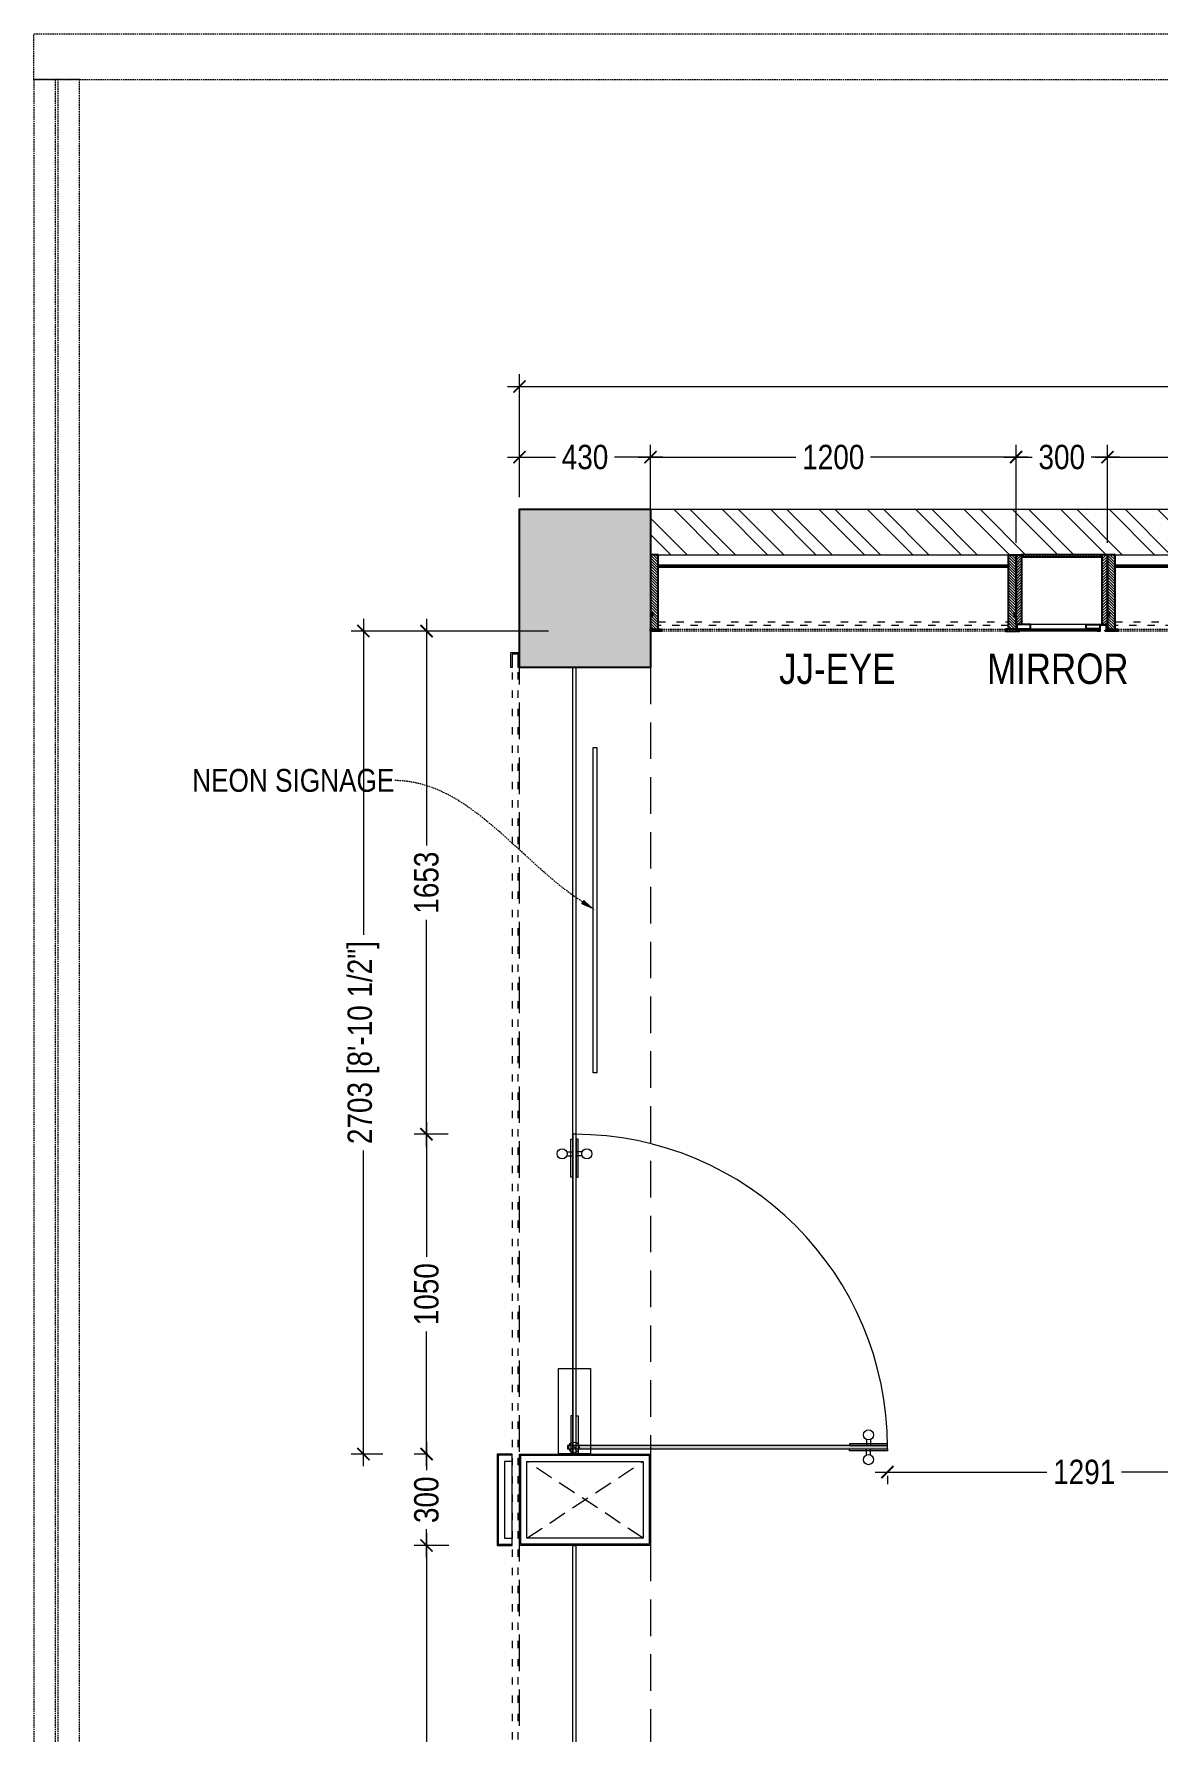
# Model space of a CAD drawing. Extents: x 6455 to 25617, y -919848 to -899772.
# Drawn here: x 6455 to 10142, y -905345 to -899772 of the extents above; entities that cross this region are included whole.
import ezdxf
from ezdxf import colors
from ezdxf.entities.mleader import LeaderData, LeaderLine
from ezdxf.lldxf.tags import DXFTag
from ezdxf.math import Vec2, Vec3

# ---------------------------------------------------------------- set-up
doc = ezdxf.new("R2010")
doc.units = 0
doc.header["$LTSCALE"] = 40
doc.header["$MEASUREMENT"] = 0
doc.header["$PDMODE"] = 3
for name, pattern in [('( Hidden )', [0.375, 0.25, -0.125]), ('a_p6_plan_L18$0$HIDDEN', [0.375, 0.25, -0.125]), ('ACAD_ISO03W100', [30, 12, -18]), ('HIDDEN2', [0.1875, 0.125, -0.0625])]:
    doc.linetypes.add(name, pattern=pattern)
for name, color, linetype, lineweight in [('A-WALL-MASY', 1, 'Continuous', 9), ('beam', 90, 'Continuous', 9), ('Column', 243, 'Continuous', 9), ('Column hatch', 8, 'Continuous', 9), ('dimensions', 149, 'Continuous', 5), ('Floor-Unit', 1, 'Continuous', 13), ('Glass-FrontGlazing', 150, 'Continuous', 20), ('LENS_GLASS', 4, 'Continuous', 5), ('LENS_TEXT', 31, 'HIDDEN2', 5), ('LN-ELEVATION-1', 81, 'Continuous', 25), ('LN-ELEVATION-2', 103, 'Continuous', 20), ('LN-ELEVATION-3', 125, 'a_p6_plan_L18$0$HIDDEN', 18), ('LN-ELEVATION-4', 145, 'Continuous', 13), ('LN-HATCH', 251, 'Continuous', 0), ('Mirror', 4, 'Continuous', 15), ('shutter', 172, 'Continuous', 9), ('Signage', 250, 'Continuous', 13), ('wall hatch', 22, 'Continuous', 9)]:
    doc.layers.add(name, color=color, linetype=linetype, lineweight=lineweight)
doc.styles.get("Standard").update_dxf_attribs({"font": 'ARIALN.TTF'})
tags = doc.linetypes.add('DASHED2', pattern=[0.375, 0.25, -0.125]).pattern_tags.tags
tags[6:7] = [DXFTag(74, 4), DXFTag(75, 0), DXFTag(340, '0'), DXFTag(46, 1.0), DXFTag(50, 0.0), DXFTag(44, 0.0), DXFTag(45, 0.0)]
tags[4:5] = [DXFTag(74, 4), DXFTag(75, 0), DXFTag(340, '0'), DXFTag(46, 1.0), DXFTag(50, 0.0), DXFTag(44, 0.0), DXFTag(45, 0.0)]
doc.dimstyles.new('Working', dxfattribs={"dimscale": 0.8, "dimtxt": 100, "dimasz": 50, "dimexe": 50, "dimexo": 50, "dimgap": 25, "dimtad": 0, "dimdec": 0, "dimzin": 0, "dimdsep": 46, "dimtxsty": 'Standard', "dimblk": 'ARCHTICK', "dimcen": 0, "dimdle": 50, "dimclrd": 250, "dimclre": 8, "dimclrt": 7, "dimadec": 0, "dimazin": 0, "dimtfac": 1, "dimtdec": 0, "dimtofl": 0, "dimtmove": 1, "dimatfit": 3, "dimfxl": 3, "dimtolj": 1, "dimlwd": 5, "dimlwe": 0, "dimarcsym": 0})

# ---------------------------------------------------------------- blocks, each defined once
blk = doc.blocks.new('GFCHGFD')
at = {"layer": 'LN-HATCH', "ltscale": 0.5}
h = blk.add_hatch(dxfattribs=at)
h.set_pattern_fill('ANSI31', color=256, scale=2)
h.set_pattern_definition([(45, (4060076.63, 1708724.648), (-4.4901280605, 4.4901280605), [])])
h.paths.add_polyline_path([(-144.2, 105.2), (-126.2, 105.2), (-126.2, -123.8), (-144.2, -123.8)])
h.paths.add_polyline_path([(-126.2, 99.2), (137.8, 99.2), (137.8, 105.2), (-126.2, 105.2)])
h.paths.add_polyline_path([(155.8, 105.2), (137.8, 105.2), (137.8, -123.8), (155.8, -123.8)])
at = {"layer": 'LN-ELEVATION-1'}
for points in [[(-144.2, 105.2), (-126.2, 105.2), (-126.2, -123.8), (-144.2, -123.8)], [(-126.2, 99.2), (137.8, 99.2), (137.8, 105.2), (-126.2, 105.2)], [(155.8, 105.2), (137.8, 105.2), (137.8, -123.8), (155.8, -123.8)], [(-97.2, -137.8), (-97.2, -123.8), (-142.2, -123.8), (-142.2, -144.8), (-133.2, -144.8), (-133.2, -143.3), (-140.7, -143.3), (-140.7, -137.8)], [(85.8, -137.8), (85.8, -123.8), (130.8, -123.8), (130.8, -144.8), (121.8, -144.8), (121.8, -143.3), (129.3, -143.3), (129.3, -137.8)], [(147.8, -144.8), (147.8, -143.3), (152.3, -143.3), (152.3, -125.3), (130.8, -125.3), (130.8, -123.8), (153.8, -123.8), (153.8, -144.8)]]:
    blk.add_lwpolyline(points, close=True, dxfattribs=at)
at = {"layer": 'LN-ELEVATION-2'}
blk.add_lwpolyline([(-97.2, -137.8), (85.8, -137.8), (85.8, -123.8), (-97.2, -123.8)], close=True, dxfattribs=at)
at = {"layer": 'LN-ELEVATION-4', "ltscale": 0.5}
blk.add_line((121.8, -144.8), (-133.2, -144.8), dxfattribs=at)
at = {"layer": 'Mirror', "lineweight": 0}
blk.add_lwpolyline([(-140.7, -137.8), (129.3, -137.8), (129.3, -143.3), (-140.7, -143.3)], close=True, dxfattribs=at)
blk = doc.blocks.new('GFHFD')
at = {"layer": 'LN-HATCH', "ltscale": 0.5}
h = blk.add_hatch(dxfattribs=at)
h.set_pattern_fill('ANSI31', color=256, scale=2)
h.set_pattern_definition([(45, (4097187.331, 1708800.267), (-4.4901280605, 4.4901280605), [])])
h.paths.add_polyline_path([(792.1, 220), (792.1, 30), (786.1, 30), (786.1, 20), (792.1, 20), (792.1, -24), (767.1, -24), (767.1, 220)])
h.paths.add_polyline_path([(-382.9, 180), (767.1, 180), (767.1, 186), (-382.9, 186)])
h.paths.add_polyline_path([(757.1, -24), (757.1, -30), (792.1, -30), (792.1, -24)])
h.paths.add_polyline_path([(-407.9, 220), (-407.9, 30), (-401.9, 30), (-401.9, 20), (-407.9, 20), (-407.9, -24), (-382.9, -24), (-382.9, 220)])
h.paths.add_polyline_path([(-372.9, -24), (-372.9, -30), (-407.9, -30), (-407.9, -24)])
at = {"layer": 'LN-ELEVATION-1', "ltscale": 0.5}
for points in [[(-407.9, 220), (-407.9, 30), (-401.9, 30), (-401.9, 20), (-407.9, 20), (-407.9, -24), (-382.9, -24), (-382.9, 220)], [(-382.9, 180), (767.1, 180), (767.1, 186), (-382.9, 186)], [(792.1, 220), (792.1, 30), (786.1, 30), (786.1, 20), (792.1, 20), (792.1, -24), (767.1, -24), (767.1, 220)], [(-372.9, -24), (-372.9, -30), (-407.9, -30), (-407.9, -24)], [(757.1, -24), (757.1, -30), (792.1, -30), (792.1, -24)]]:
    blk.add_lwpolyline(points, close=True, dxfattribs=at)
at = {"layer": 'LN-ELEVATION-3', "ltscale": 0.5}
for p, q in [((767.1, 220), (-382.9, 220)), ((757.1, -24), (-372.9, -24)), ((-372.9, -30), (757.1, -30))]:
    blk.add_line(p, q, dxfattribs=at)
at = {"layer": 'LN-ELEVATION-4', "linetype": 'ACAD_ISO03W100', "ltscale": 0.05}
blk.add_lwpolyline([(767.1, 0), (-382.9, 0), (-382.9, -12), (767.1, -12)], close=True, dxfattribs=at)
blk = doc.blocks.new('G-Door')
at = {"layer": 'LENS_GLASS', "ltscale": 111}
blk.add_hatch(color=256, dxfattribs=at).paths.add_polyline_path([(-17.1, -17.1), (-17.1, 1032.9), (-27.6, 1032.9), (-27.6, -17.1)])
at = {"layer": 'LENS_GLASS', "ltscale": 44}
for p, q in [((-47.6, 977.2), (-27.6, 977.2)), ((-47.6, 964.1), (-27.6, 964.1)), ((3, 977.2), (-17.1, 977.2)), ((3, 964.1), (-17.1, 964.1))]:
    blk.add_line(p, q, dxfattribs=at)
at = {"layer": 'LENS_GLASS'}
for p, q in [((-992.3, 30.6), (-992.3, 10.5)), ((-992.3, -20), (-992.3, 0)), ((-979.2, 30.6), (-979.2, 10.5)), ((-979.2, -20), (-979.2, 0)), ((-27.6, 0), (-17.1, 10.5))]:
    blk.add_line(p, q, dxfattribs=at)
at = {"layer": 'LENS_GLASS', "ltscale": 44}
for points in [[(-27.6, 908.3), (-27.6, 1032.9), (-34.1, 1032.9), (-34.1, 908.3)], [(-17.1, 908.3), (-17.1, 1032.9), (-10.5, 1032.9), (-10.5, 908.3)]]:
    blk.add_lwpolyline(points, close=True, dxfattribs=at)
at = {"layer": 'LENS_GLASS', "ltscale": 111}
blk.add_lwpolyline([(-17.1, -17.1), (-17.1, 1032.9), (-27.6, 1032.9), (-27.6, -17.1)], close=True, dxfattribs=at)
at = {"layer": 'LENS_GLASS'}
for points in [[(-281.3, 58), (-1.3, 58), (-1.3, -47.5), (-281.3, -47.5)], [(-1034.3, 10.5), (-909.6, 10.5), (-909.6, 17.1), (-1034.3, 17.1)], [(-1034.3, 0), (-909.6, 0), (-909.6, -6.6), (-1034.3, -6.6)], [(-1.3, 10.5), (-125.9, 10.5), (-125.9, 17.1), (-1.3, 17.1)], [(-1.3, 0), (-125.9, 0), (-125.9, -6.6), (-1.3, -6.6)]]:
    blk.add_lwpolyline(points, close=True, dxfattribs=at)
at = {"layer": 'LENS_GLASS', "ltscale": 222}
blk.add_lwpolyline([(0, 10.5), (-1050, 10.5), (-1050, 0), (0, 0)], close=True, dxfattribs=at)
at = {"layer": 'LENS_GLASS', "ltscale": 44}
for centre in [(-62.9, 970.6), (18.3, 970.6)]:
    blk.add_circle(centre, 16.6, dxfattribs=at)
at = {"layer": 'LENS_GLASS'}
for centre, radius in [((-985.7, 45.8), 16.6), ((-22.3, 3.9), 17.3), ((-985.7, -35.3), 16.6)]:
    blk.add_circle(centre, radius, dxfattribs=at)
at = {"layer": 'LENS_GLASS', "ltscale": 222}
blk.add_arc((-22.3, 5.2), 1027.7, 90, 179.9995, dxfattribs=at)
blk = doc.blocks.new('A$C1f20e75f')
at = {"linetype": 'HIDDEN2', "lineweight": 0, "transparency": 33554602}
h = blk.add_hatch(color=251, dxfattribs=at)
h.dxf.hatch_style = 1
h.paths.add_polyline_path([(7061.1, 4174.7), (7061.1, 4574.7), (6561.1, 4574.7), (6561.1, 4174.7)])
h.paths.add_polyline_path([(3137.1, 4044.7), (3137.1, 4574.7), (2637.1, 4574.7), (2637.1, 4044.7)])
h.paths.add_polyline_path([(7061.1, -1930.4), (7061.1, -1530.4), (6561.1, -1530.4), (6561.1, -1930.4)])
h.paths.add_polyline_path([(3302.1, -1930.4), (3302.1, -1530.4), (2731.9, -1530.4), (2731.9, -1930.4)])
h.paths.add_polyline_path([(-3104.1, -1930.4), (-3104.1, -1400.4), (-3544.1, -1400.4), (-3544.1, -1930.4)])
h.paths.add_polyline_path([(-3124.1, 4054.7), (-3124.1, 4574.7), (-3564.1, 4574.7), (-3564.1, 4054.7)])
h.paths.add_polyline_path([(-8914.1, 4054.7), (-8914.1, 4574.7), (-9344.1, 4574.7), (-9344.1, 4054.7)])
h.paths.add_polyline_path([(-8914.1, -1930.4), (-8914.1, -1400.4), (-9344.1, -1400.4), (-9344.1, -1930.4)])
at = {"layer": 'Column hatch'}
h = blk.add_hatch(color=256, dxfattribs=at)
h.dxf.hatch_style = 1
h.paths.add_polyline_path([(7061.1, 4174.7), (7061.1, 4574.7), (6561.1, 4574.7), (6561.1, 4174.7)])
h.paths.add_polyline_path([(7061.1, -1930.4), (7061.1, -1530.4), (6561.1, -1530.4), (6561.1, -1930.4)])
h.paths.add_polyline_path([(3302.1, -1930.4), (3302.1, -1530.4), (2731.9, -1530.4), (2731.9, -1930.4)])
h.paths.add_polyline_path([(3137.1, 4044.7), (3137.1, 4574.7), (2637.1, 4574.7), (2637.1, 4044.7)])
h.paths.add_polyline_path([(-3124.1, 4054.7), (-3124.1, 4574.7), (-3564.1, 4574.7), (-3564.1, 4054.7)])
h.paths.add_polyline_path([(-3104.1, -1930.4), (-3104.1, -1400.4), (-3544.1, -1400.4), (-3544.1, -1930.4)])
h.paths.add_polyline_path([(-8914.1, -1930.4), (-8914.1, -1400.4), (-9344.1, -1400.4), (-9344.1, -1930.4)])
h.paths.add_polyline_path([(-8914.1, 4174.7), (-8914.1, 4574.7), (-9344.1, 4574.7), (-9344.1, 4174.7)])
at = {"layer": 'wall hatch'}
h = blk.add_hatch(dxfattribs=at)
h.set_pattern_fill('ANSI32', color=256, scale=300, angle=269.87)
h.set_pattern_definition([(314.87, (-18500075.76, 1626450.15), (79.7298001, 79.36881616), []), (314.87, (-18500075.88, 1626397.12), (79.7298001, 79.36881616), [])])
h.paths.add_polyline_path([(-3564.1, 4424.7), (-3564.1, 4574.7), (-8914.1, 4574.7), (-8914.1, 4424.7)])
h.paths.add_polyline_path([(2637.1, 4424.7), (2637.1, 4574.7), (-3124.1, 4574.7), (-3124.1, 4424.7)])
h.paths.add_polyline_path([(6561.1, 4424.7), (6561.1, 4574.7), (3137.1, 4574.7), (3137.1, 4424.7)])
h.paths.add_polyline_path([(7061.1, 267.7), (7061.1, 4174.7), (6911.1, 4174.7), (6911.1, 267.7)])
h.paths.add_polyline_path([(5550.1, -1930.4), (5550.1, -1705.4), (3302.1, -1705.4), (3302.1, -1930.4)])
h.paths.add_polyline_path([(2731.9, -1930.4), (2731.9, -1780.4), (-3104.1, -1780.4), (-3104.1, -1930.4)])
h.paths.add_polyline_path([(-3544.1, -1930.4), (-3544.1, -1780.4), (-8914.1, -1780.4), (-8914.1, -1930.4)])
at = {"color": 251, "linetype": 'HIDDEN2', "lineweight": 0, "transparency": 33554602}
for p, q in [((-10938.1, 5985.3), (-10938.1, 6135.3)), ((-10938.1, 6135.3), (7061.1, 6135.3)), ((-10938.1, 5985.3), (6911.1, 5985.3))]:
    blk.add_line(p, q, dxfattribs=at)
at = {"color": 1, "linetype": '( Hidden )', "ltscale": 6}
for p, q in [((-8938.1, 1196.2, 1985), (-9320.1, 1448.2, 1985)), ((-9320.1, 1196.2, 1985), (-8938.1, 1448.2, 1985))]:
    blk.add_line(p, q, dxfattribs=at)
at = {"color": 251, "linetype": 'HIDDEN2', "lineweight": 0, "transparency": 33554602}
for points in [[(-10938.1, -2905.4), (-10788.1, -2905.4), (-10788.1, 5985.3), (-10938.1, 5985.3)], [(-10868.1, -2905.4), (-10858.1, -2905.4), (-10858.1, 5985.3), (-10868.1, 5985.3)]]:
    blk.add_lwpolyline(points, close=True, dxfattribs=at)
at = {"color": 251, "linetype": 'HIDDEN2', "lineweight": 0, "ltscale": 85, "transparency": 33554602}
blk.add_lwpolyline([(-8914.1, 4574.7), (-8914.1, 4054.7), (-9344.1, 4054.7), (-9344.1, 4574.7)], close=True, dxfattribs=at)
at = {"color": 32, "true_color": 0xcd6928, "elevation": 1985}
for points in [[(-9417.9, 1172.2), (-9367.9, 1172.2), (-9367.9, 1472.2), (-9417.9, 1472.2)], [(-9413.9, 1176.2), (-9367.9, 1176.2), (-9367.9, 1468.2), (-9413.9, 1468.2)], [(-8914.1, 1172.2), (-9344.1, 1172.2), (-9344.1, 1472.2), (-8914.1, 1472.2)], [(-8918.1, 1176.2), (-9340.1, 1176.2), (-9340.1, 1468.2), (-8918.1, 1468.2)], [(-9393.9, 1196.2), (-9367.9, 1196.2), (-9367.9, 1448.2), (-9393.9, 1448.2)], [(-8938.1, 1196.2), (-9320.1, 1196.2), (-9320.1, 1448.2), (-8938.1, 1448.2)]]:
    blk.add_lwpolyline(points, close=True, dxfattribs=at)
at = {"layer": 'A-WALL-MASY'}
for p, q in [((-9344.1, 4574.7), (7061.1, 4574.7)), ((-8914.1, 4424.7), (-3564.1, 4424.7))]:
    blk.add_line(p, q, dxfattribs=at)
at = {"layer": 'beam', "color": 3, "linetype": '( Hidden )', "ltscale": 12, "true_color": 0x15f609}
blk.add_lwpolyline([(-9344.1, 4054.7), (-8914.1, 4054.7), (-8914.1, -1400.4), (-9344.1, -1400.4)], close=True, dxfattribs=at)
at = {"layer": 'Column', "lineweight": -3, "ltscale": 85}
blk.add_line((-9344.1, 4054.7), (-9344.1, 4574.7), dxfattribs=at)
blk.add_lwpolyline([(-8914.1, 4574.7), (-8914.1, 4054.7), (-9344.1, 4054.7), (-9344.1, 4574.7)], close=True, dxfattribs=at)
at = {"layer": 'Glass-FrontGlazing'}
blk.add_lwpolyline([(-9169.1, 4054.7), (-9159.1, 4054.7), (-9159.1, 1472.2), (-9169.1, 1472.2)], close=True, dxfattribs=at)
at = {"layer": 'Glass-FrontGlazing', "elevation": 1985}
blk.add_lwpolyline([(-9169.1, 1172.2), (-9159.1, 1172.2), (-9159.1, -1400.4), (-9169.1, -1400.4)], close=True, dxfattribs=at)
at = {"layer": 'shutter', "ltscale": 10, "elevation": 3969.9}
blk.add_lwpolyline([(-9373, 4054.7), (-9373, 4104.7), (-9344.1, 4104.7), (-9344.1, 4054.7), (-9348.8, 4054.7), (-9348.8, 4099.1), (-9367.9, 4099.1), (-9367.9, 4054.8), (-9373, 4054.8)], dxfattribs=at)
at = {"layer": 'shutter', "color": 5, "linetype": 'ACAD_ISO03W100', "ltscale": 0.05, "true_color": 0x0505ff, "elevation": 1985}
blk.add_lwpolyline([(-9348.8, 4099.1), (-9367.9, 4099.1), (-9367.9, -1444.7), (-9348.8, -1444.7)], close=True, dxfattribs=at)
at = {"layer": 'Glass-FrontGlazing', "rotation": 270.0000221811834}
blk.add_blockref('G-Door', (-9169.1, 1472.2, 1985), dxfattribs=at)
blk = doc.blocks.new('_ArchTick')
at = {"const_width": 0.15}
blk.add_lwpolyline([(-0.5, -0.5), (0.5, 0.5)], dxfattribs=at)
blk = doc.blocks.new('*D43')
at = {"layer": 'Defpoints', "color": 0, "ltscale": 50, "transparency": 16777216}
for p in [(9679.1, -901161.6), (9679.1, -901482.5), (8479.1, -901732.5)]:
    blk.add_point(p, dxfattribs=at)
at = {"layer": 'dimensions', "color": 8, "linetype": 'DASHED2', "lineweight": 0, "ltscale": 50, "transparency": 16777216}
for p, q in [((8479.1, -901561.6), (8479.1, -901121.6)), ((9679.1, -901442.5), (9679.1, -901121.6))]:
    blk.add_line(p, q, dxfattribs=at)
at = {"layer": 'dimensions', "color": 250, "linetype": 'DASHED2', "lineweight": 5, "ltscale": 50, "transparency": 16777216}
for p, q in [((8439.1, -901161.6), (8964.4, -901161.6)), ((9719.1, -901161.6), (9193.9, -901161.6))]:
    blk.add_line(p, q, dxfattribs=at)
at = {"layer": 'dimensions', "color": 250, "lineweight": 5, "ltscale": 50, "transparency": 16777216, "xscale": 40, "yscale": 40, "zscale": 40, "rotation": 180}
blk.add_blockref('_ArchTick', (8479.1, -901161.6), dxfattribs=at)
at = {"layer": 'dimensions', "color": 250, "lineweight": 5, "ltscale": 50, "transparency": 16777216, "xscale": 40, "yscale": 40, "zscale": 40}
blk.add_blockref('_ArchTick', (9679.1, -901161.6), dxfattribs=at)
at = {"layer": 'dimensions', "color": 7, "ltscale": 50, "transparency": 16777216, "insert": (9079.1, -901161.6), "char_height": 80, "attachment_point": 5, "bg_fill": 3, "box_fill_scale": 1.25, "bg_fill_color": 9, "bg_fill_true_color": 13158600, "bg_fill_transparency": 0}
blk.add_mtext('\\A1;1200', dxfattribs=at)
blk = doc.blocks.new('*D44')
at = {"layer": 'Defpoints', "color": 0, "ltscale": 50, "transparency": 16777216}
for p in [(9979.1, -901161.6), (9679.1, -901482.5), (9979.1, -901482.5)]:
    blk.add_point(p, dxfattribs=at)
at = {"layer": 'dimensions', "color": 8, "linetype": 'DASHED2', "lineweight": 0, "ltscale": 50, "transparency": 16777216}
for p, q in [((9679.1, -901442.5), (9679.1, -901121.6)), ((9979.1, -901442.5), (9979.1, -901121.6))]:
    blk.add_line(p, q, dxfattribs=at)
at = {"layer": 'dimensions', "color": 250, "linetype": 'DASHED2', "lineweight": 5, "ltscale": 50, "transparency": 16777216}
for p, q in [((9639.1, -901161.6), (9736.8, -901161.6)), ((10019.1, -901161.6), (9921.5, -901161.6))]:
    blk.add_line(p, q, dxfattribs=at)
at = {"layer": 'dimensions', "color": 250, "lineweight": 5, "ltscale": 50, "transparency": 16777216, "xscale": 40, "yscale": 40, "zscale": 40, "rotation": 180}
blk.add_blockref('_ArchTick', (9679.1, -901161.6), dxfattribs=at)
at = {"layer": 'dimensions', "color": 250, "lineweight": 5, "ltscale": 50, "transparency": 16777216, "xscale": 40, "yscale": 40, "zscale": 40}
blk.add_blockref('_ArchTick', (9979.1, -901161.6), dxfattribs=at)
at = {"layer": 'dimensions', "color": 7, "ltscale": 50, "transparency": 16777216, "insert": (9829.1, -901161.6), "char_height": 80, "attachment_point": 5, "bg_fill": 3, "box_fill_scale": 1.25, "bg_fill_color": 9, "bg_fill_true_color": 13158600, "bg_fill_transparency": 0}
blk.add_mtext('\\A1;300', dxfattribs=at)
blk = doc.blocks.new('*D45')
at = {"layer": 'Defpoints', "color": 0, "ltscale": 50, "transparency": 16777216}
for p in [(11179.1, -901161.6), (9979.1, -901482.5), (11179.1, -901482.5)]:
    blk.add_point(p, dxfattribs=at)
at = {"layer": 'dimensions', "color": 8, "linetype": 'DASHED2', "lineweight": 0, "ltscale": 50, "transparency": 16777216}
for p, q in [((9979.1, -901442.5), (9979.1, -901121.6)), ((11179.1, -901442.5), (11179.1, -901121.6))]:
    blk.add_line(p, q, dxfattribs=at)
at = {"layer": 'dimensions', "color": 250, "linetype": 'DASHED2', "lineweight": 5, "ltscale": 50, "transparency": 16777216}
for p, q in [((9939.1, -901161.6), (10464.4, -901161.6)), ((11219.1, -901161.6), (10693.9, -901161.6))]:
    blk.add_line(p, q, dxfattribs=at)
at = {"layer": 'dimensions', "color": 250, "lineweight": 5, "ltscale": 50, "transparency": 16777216, "xscale": 40, "yscale": 40, "zscale": 40, "rotation": 180}
blk.add_blockref('_ArchTick', (9979.1, -901161.6), dxfattribs=at)
at = {"layer": 'dimensions', "color": 250, "lineweight": 5, "ltscale": 50, "transparency": 16777216, "xscale": 40, "yscale": 40, "zscale": 40}
blk.add_blockref('_ArchTick', (11179.1, -901161.6), dxfattribs=at)
at = {"layer": 'dimensions', "color": 7, "ltscale": 50, "transparency": 16777216, "insert": (10579.1, -901161.6), "char_height": 80, "attachment_point": 5, "bg_fill": 3, "box_fill_scale": 1.25, "bg_fill_color": 9, "bg_fill_true_color": 13158600, "bg_fill_transparency": 0}
blk.add_mtext('\\A1;1200', dxfattribs=at)
blk = doc.blocks.new('*D63')
at = {"layer": 'Defpoints', "color": 0, "ltscale": 50, "transparency": 16777216}
for p in [(24477.3, -900929.4), (8049.1, -901332.5), (24477.3, -901764.5)]:
    blk.add_point(p, dxfattribs=at)
at = {"layer": 'dimensions', "color": 8, "linetype": 'DASHED2', "lineweight": 0, "ltscale": 50, "transparency": 16777216}
for p, q in [((8049.1, -901292.5), (8049.1, -900889.4)), ((24477.3, -901329.4), (24477.3, -900889.4))]:
    blk.add_line(p, q, dxfattribs=at)
at = {"layer": 'dimensions', "color": 250, "linetype": 'DASHED2', "lineweight": 5, "ltscale": 50, "transparency": 16777216}
for p, q in [((8009.1, -900929.4), (15943.1, -900929.4)), ((24517.3, -900929.4), (16583.3, -900929.4))]:
    blk.add_line(p, q, dxfattribs=at)
at = {"layer": 'dimensions', "color": 250, "lineweight": 5, "ltscale": 50, "transparency": 16777216, "xscale": 40, "yscale": 40, "zscale": 40, "rotation": 180}
blk.add_blockref('_ArchTick', (8049.1, -900929.4), dxfattribs=at)
at = {"layer": 'dimensions', "color": 250, "lineweight": 5, "ltscale": 50, "transparency": 16777216, "xscale": 40, "yscale": 40, "zscale": 40}
blk.add_blockref('_ArchTick', (24477.3, -900929.4), dxfattribs=at)
at = {"layer": 'dimensions', "color": 7, "ltscale": 50, "transparency": 16777216, "insert": (16263.2, -900929.4), "char_height": 80, "attachment_point": 5, "bg_fill": 3, "box_fill_scale": 1.25, "bg_fill_color": 9, "bg_fill_true_color": 13158600, "bg_fill_transparency": 0}
blk.add_mtext('\\A1;16428 [53\'-11"]', dxfattribs=at)
blk = doc.blocks.new('*D64')
at = {"layer": 'Defpoints', "color": 0, "ltscale": 50, "transparency": 16777216}
for p in [(7743.7, -904735.1), (8234.1, -904735.1, 1985), (8316.7, -907307.6)]:
    blk.add_point(p, dxfattribs=at)
at = {"layer": 'dimensions', "color": 250, "linetype": 'DASHED2', "lineweight": 5, "ltscale": 50, "transparency": 16777216}
for p, q in [((7743.7, -904695.1), (7743.7, -905697.6)), ((7743.7, -907347.6), (7743.7, -906345.1))]:
    blk.add_line(p, q, dxfattribs=at)
at = {"layer": 'dimensions', "color": 8, "linetype": 'DASHED2', "lineweight": 0, "ltscale": 50, "transparency": 16777216}
for p, q in [((7817.3, -904735.1), (7703.7, -904735.1)), ((8143.7, -907307.6), (7703.7, -907307.6))]:
    blk.add_line(p, q, dxfattribs=at)
at = {"layer": 'dimensions', "color": 250, "lineweight": 5, "ltscale": 50, "transparency": 16777216, "xscale": 40, "yscale": 40, "zscale": 40}
for p, rotation in [((7743.7, -904735.1), 90), ((7743.7, -907307.6), 270)]:
    blk.add_blockref('_ArchTick', p, dxfattribs=dict(at, rotation=rotation))
at = {"layer": 'dimensions', "color": 7, "ltscale": 50, "transparency": 16777216, "insert": (7743.7, -906021.3), "char_height": 80, "attachment_point": 5, "rotation": 90, "bg_fill": 3, "box_fill_scale": 1.25, "bg_fill_color": 9, "bg_fill_true_color": 13158600, "bg_fill_transparency": 0}
blk.add_mtext('\\A1;2573 [8\'-5 1/2"]', dxfattribs=at)
blk = doc.blocks.new('*D65')
at = {"layer": 'Defpoints', "color": 0, "ltscale": 50, "transparency": 16777216}
for p in [(7743.7, -904435.1), (7905.3, -904435.1, 1985), (8234.1, -904735.1, 1985)]:
    blk.add_point(p, dxfattribs=at)
at = {"layer": 'dimensions', "color": 8, "linetype": 'DASHED2', "lineweight": 0, "ltscale": 50, "transparency": 16777216}
for p, q in [((7748.2, -904435.1), (7703.7, -904435.1)), ((7817.3, -904735.1), (7703.7, -904735.1))]:
    blk.add_line(p, q, dxfattribs=at)
at = {"layer": 'dimensions', "color": 250, "linetype": 'DASHED2', "lineweight": 5, "ltscale": 50, "transparency": 16777216}
for p, q in [((7743.7, -904395.1), (7743.7, -904492.7)), ((7743.7, -904775.1), (7743.7, -904677.4))]:
    blk.add_line(p, q, dxfattribs=at)
at = {"layer": 'dimensions', "color": 250, "lineweight": 5, "ltscale": 50, "transparency": 16777216, "xscale": 40, "yscale": 40, "zscale": 40}
for p, rotation in [((7743.7, -904435.1), 90), ((7743.7, -904735.1), 270)]:
    blk.add_blockref('_ArchTick', p, dxfattribs=dict(at, rotation=rotation))
at = {"layer": 'dimensions', "color": 7, "ltscale": 50, "transparency": 16777216, "insert": (7743.7, -904585.1), "char_height": 80, "attachment_point": 5, "rotation": 90, "bg_fill": 3, "box_fill_scale": 1.25, "bg_fill_color": 9, "bg_fill_true_color": 13158600, "bg_fill_transparency": 0}
blk.add_mtext('\\A1;300', dxfattribs=at)
blk = doc.blocks.new('*D66')
at = {"layer": 'Defpoints', "color": 0, "ltscale": 50, "transparency": 16777216}
for p in [(7743.7, -903385.1), (8224.1, -903385.1, 1985), (7905.3, -904435.1, 1985)]:
    blk.add_point(p, dxfattribs=at)
at = {"layer": 'dimensions', "color": 250, "linetype": 'DASHED2', "lineweight": 5, "ltscale": 50, "transparency": 16777216}
for p, q in [((7743.7, -903345.1), (7743.7, -903795.3)), ((7743.7, -904475.1), (7743.7, -904024.8))]:
    blk.add_line(p, q, dxfattribs=at)
at = {"layer": 'dimensions', "color": 8, "linetype": 'DASHED2', "lineweight": 0, "ltscale": 50, "transparency": 16777216}
for p, q in [((7815.3, -903385.1), (7703.7, -903385.1)), ((7748.2, -904435.1), (7703.7, -904435.1))]:
    blk.add_line(p, q, dxfattribs=at)
at = {"layer": 'dimensions', "color": 250, "lineweight": 5, "ltscale": 50, "transparency": 16777216, "xscale": 40, "yscale": 40, "zscale": 40}
for p, rotation in [((7743.7, -903385.1), 90), ((7743.7, -904435.1), 270)]:
    blk.add_blockref('_ArchTick', p, dxfattribs=dict(at, rotation=rotation))
at = {"layer": 'dimensions', "color": 7, "ltscale": 50, "transparency": 16777216, "insert": (7743.7, -903910.1), "char_height": 80, "attachment_point": 5, "rotation": 90, "bg_fill": 3, "box_fill_scale": 1.25, "bg_fill_color": 9, "bg_fill_true_color": 13158600, "bg_fill_transparency": 0}
blk.add_mtext('\\A1;1050', dxfattribs=at)
blk = doc.blocks.new('*D67')
at = {"layer": 'Defpoints', "color": 0, "ltscale": 50, "transparency": 16777216}
for p in [(7743.7, -901732.5), (8224.1, -901732.5), (8224.1, -903385.1, 1985)]:
    blk.add_point(p, dxfattribs=at)
at = {"layer": 'dimensions', "color": 250, "linetype": 'DASHED2', "lineweight": 5, "ltscale": 50, "transparency": 16777216}
for p, q in [((7743.7, -901692.5), (7743.7, -902443.9)), ((7743.7, -903425.1), (7743.7, -902673.6))]:
    blk.add_line(p, q, dxfattribs=at)
at = {"layer": 'dimensions', "color": 8, "linetype": 'DASHED2', "lineweight": 0, "ltscale": 50, "transparency": 16777216}
for p, q in [((8143.7, -901732.5), (7703.7, -901732.5)), ((7815.3, -903385.1), (7703.7, -903385.1))]:
    blk.add_line(p, q, dxfattribs=at)
at = {"layer": 'dimensions', "color": 250, "lineweight": 5, "ltscale": 50, "transparency": 16777216, "xscale": 40, "yscale": 40, "zscale": 40}
for p, rotation in [((7743.7, -901732.5), 90), ((7743.7, -903385.1), 270)]:
    blk.add_blockref('_ArchTick', p, dxfattribs=dict(at, rotation=rotation))
at = {"layer": 'dimensions', "color": 7, "ltscale": 50, "transparency": 16777216, "insert": (7743.7, -902558.8), "char_height": 80, "attachment_point": 5, "rotation": 90, "bg_fill": 3, "box_fill_scale": 1.25, "bg_fill_color": 9, "bg_fill_true_color": 13158600, "bg_fill_transparency": 0}
blk.add_mtext('\\A1;1653', dxfattribs=at)
blk = doc.blocks.new('*D68')
at = {"layer": 'Defpoints', "color": 0, "ltscale": 50, "transparency": 16777216}
for p in [(8049.1, -901161.6), (8049.1, -901332.5), (8479.1, -901732.5)]:
    blk.add_point(p, dxfattribs=at)
at = {"layer": 'dimensions', "color": 8, "linetype": 'DASHED2', "lineweight": 0, "ltscale": 50, "transparency": 16777216}
for p, q in [((8049.1, -901292.5), (8049.1, -901121.6)), ((8479.1, -901561.6), (8479.1, -901121.6))]:
    blk.add_line(p, q, dxfattribs=at)
at = {"layer": 'dimensions', "color": 250, "linetype": 'DASHED2', "lineweight": 5, "ltscale": 50, "transparency": 16777216}
for p, q in [((8009.1, -901161.6), (8170.5, -901161.6)), ((8519.1, -901161.6), (8357.8, -901161.6))]:
    blk.add_line(p, q, dxfattribs=at)
at = {"layer": 'dimensions', "color": 250, "lineweight": 5, "ltscale": 50, "transparency": 16777216, "xscale": 40, "yscale": 40, "zscale": 40, "rotation": 180}
blk.add_blockref('_ArchTick', (8049.1, -901161.6), dxfattribs=at)
at = {"layer": 'dimensions', "color": 250, "lineweight": 5, "ltscale": 50, "transparency": 16777216, "xscale": 40, "yscale": 40, "zscale": 40}
blk.add_blockref('_ArchTick', (8479.1, -901161.6), dxfattribs=at)
at = {"layer": 'dimensions', "color": 7, "ltscale": 50, "transparency": 16777216, "insert": (8264.1, -901161.6), "char_height": 80, "attachment_point": 5, "bg_fill": 3, "box_fill_scale": 1.25, "bg_fill_color": 9, "bg_fill_true_color": 13158600, "bg_fill_transparency": 0}
blk.add_mtext('\\A1;430', dxfattribs=at)
blk = doc.blocks.new('*D69')
at = {"layer": 'Defpoints', "color": 0, "ltscale": 50, "transparency": 16777216}
for p in [(9257.1, -904407.5, 1985), (10548.6, -904407.5), (10548.6, -904494)]:
    blk.add_point(p, dxfattribs=at)
at = {"layer": 'dimensions', "color": 8, "linetype": 'DASHED2', "lineweight": 0, "ltscale": 50, "transparency": 16777216}
for p, q in [((10548.6, -904447.5), (10548.6, -904534)), ((9257.1, -904506), (9257.1, -904534))]:
    blk.add_line(p, q, dxfattribs=at)
at = {"layer": 'dimensions', "color": 250, "linetype": 'DASHED2', "lineweight": 5, "ltscale": 50, "transparency": 16777216}
for p, q in [((9217.1, -904494), (9794.3, -904494)), ((10588.6, -904494), (10011.4, -904494))]:
    blk.add_line(p, q, dxfattribs=at)
at = {"layer": 'dimensions', "color": 250, "lineweight": 5, "ltscale": 50, "transparency": 16777216, "xscale": 40, "yscale": 40, "zscale": 40, "rotation": 180}
blk.add_blockref('_ArchTick', (9257.1, -904494), dxfattribs=at)
at = {"layer": 'dimensions', "color": 250, "lineweight": 5, "ltscale": 50, "transparency": 16777216, "xscale": 40, "yscale": 40, "zscale": 40}
blk.add_blockref('_ArchTick', (10548.6, -904494), dxfattribs=at)
at = {"layer": 'dimensions', "color": 7, "ltscale": 50, "transparency": 16777216, "insert": (9902.8, -904494), "char_height": 80, "attachment_point": 5, "bg_fill": 3, "box_fill_scale": 1.25, "bg_fill_color": 9, "bg_fill_true_color": 13158600, "bg_fill_transparency": 0}
blk.add_mtext('\\A1;1291', dxfattribs=at)
blk = doc.blocks.new('*D102')
at = {"layer": 'Defpoints', "color": 0, "ltscale": 50, "transparency": 16777216}
for p in [(7536.6, -901732.5), (7979.1, -901732.5), (7979.1, -904435.1, 1985)]:
    blk.add_point(p, dxfattribs=at)
at = {"layer": 'dimensions', "color": 250, "linetype": 'DASHED2', "lineweight": 5, "ltscale": 50, "transparency": 16777216}
for p, q in [((7536.6, -901692.5), (7536.6, -902734.5)), ((7536.6, -904475.1), (7536.6, -903433))]:
    blk.add_line(p, q, dxfattribs=at)
at = {"layer": 'dimensions', "color": 8, "linetype": 'DASHED2', "lineweight": 0, "ltscale": 50, "transparency": 16777216}
for p, q in [((7936.6, -901732.5), (7496.6, -901732.5)), ((7600.5, -904435.1), (7496.6, -904435.1))]:
    blk.add_line(p, q, dxfattribs=at)
at = {"layer": 'dimensions', "color": 250, "lineweight": 5, "ltscale": 50, "transparency": 16777216, "xscale": 40, "yscale": 40, "zscale": 40}
for p, rotation in [((7536.6, -901732.5), 90), ((7536.6, -904435.1), 270)]:
    blk.add_blockref('_ArchTick', p, dxfattribs=dict(at, rotation=rotation))
at = {"layer": 'dimensions', "color": 7, "ltscale": 50, "transparency": 16777216, "insert": (7536.6, -903083.8), "char_height": 80, "attachment_point": 5, "rotation": 90, "bg_fill": 3, "box_fill_scale": 1.25, "bg_fill_color": 9, "bg_fill_true_color": 13158600, "bg_fill_transparency": 0}
blk.add_mtext('\\A1;2703 [8\'-10 1/2"]', dxfattribs=at)

msp = doc.modelspace()

# ---------------------------------------------------------------- linework, layer by layer
at = {"layer": 'Signage', "color": 3, "ltscale": 50, "true_color": 0x15f609}
msp.add_lwpolyline([(8303.3, -902114.7), (8303.3, -903182.7), (8291.3, -903182.7), (8291.3, -902114.7)], close=True, dxfattribs=at)

# ---------------------------------------------------------------- block references
at = {"layer": 'dimensions', "color": 3, "ltscale": 50, "true_color": 0x15f609}
msp.add_blockref('A$C1f20e75f', (17393.2, -905907.2), dxfattribs=at)
at = {"layer": 'Floor-Unit', "xscale": -1}
for p in [(9271.2, -901702.5), (10771.2, -901702.5)]:
    msp.add_blockref('GFHFD', p, dxfattribs=at)
at = {"layer": 'Floor-Unit'}
msp.add_blockref('GFCHGFD', (9823.3, -901587.7), dxfattribs=at)

# ---------------------------------------------------------------- texts
at = {"layer": 'LENS_TEXT', "linetype": 'Continuous', "ltscale": 3, "char_height": 100, "attachment_point": 5}
for s, insert in [('JJ-EYE', (9092.3, -901857)), ('MIRROR ', (9816.1, -901857))]:
    msp.add_mtext_dynamic_manual_height_columns(s, width=395.256, gutter_width=1, heights=[0], dxfattribs=dict(at, insert=insert))

# ---------------------------------------------------------------- leaders
at = {"layer": 'LENS_TEXT', "linetype": 'Continuous', "ltscale": 3}
ml = msp.add_multileader_mtext('Standard', dxfattribs=at)
ml.set_content('{\\C256;NEON SIGNAGE }', color=1)
ml.set_leader_properties(color=256, linetype='ByLayer', lineweight=-1)
ml.build(insert=Vec2(0, 0))
ml.multileader.update_dxf_attribs({"leader_type": 2, "dogleg_length": 0.36, "arrow_head_size": 50})
ctx = ml.context
ctx.base_point, ctx.char_height, ctx.arrow_head_size, ctx.landing_gap_size, ctx.plane_origin = Vec3(6985.4, -902223.6), 75, 50, 0.09, Vec3(8976.3, -900628.4)
ctx.text_align_type = 2
notes = []
notes.append((ctx, [(0, (1, 1, 0), (7638.5, -902223.6), (-1, 0), 0.36, [(1, [(8297.3, -902648.7)], 0, [])])]))
ctx.mtext.insert, ctx.mtext.width, ctx.mtext.defined_height, ctx.mtext.alignment, ctx.mtext.flow_direction = Vec3(7638.1, -902185.4), 746.214, 354.8, 3, 5
for ctx, leaders in notes:
    for number, flags, end, landing, length, lines in leaders:
        leader = LeaderData()
        leader.index, (leader.has_last_leader_line, leader.has_dogleg_vector, leader.attachment_direction) = number, flags
        leader.last_leader_point, leader.dogleg_vector, leader.dogleg_length = Vec3(end), Vec3(landing), length
        for number, points, colour, breaks in lines:
            line = LeaderLine()
            line.index, line.vertices, line.color, line.breaks = number, Vec3.list(points), colors.encode_raw_color(colour), breaks
            leader.lines.append(line)
        ctx.leaders.append(leader)

# ---------------------------------------------------------------- next in the draw order: dimensions: what is measured, and where the dimension line sits
at = {"layer": 'dimensions', "color": 3, "ltscale": 50, "true_color": 0x15f609}
for base, p1, p2, picture, middle in [((9679.1, -901161.6), (8479.1, -901732.5), (9679.1, -901482.5), '*D43', (9079.1, -901161.6)), ((10548.5895, -904494.0309), (9257.0896, -904407.5004, 1984.9512), (10548.5895, -904407.5004), '*D69', (9902.8396, -904494.0309))]:
    dim = msp.add_linear_dim(base=base, p1=p1, p2=p2, dimstyle='Working', override={"dimfxl": 500, "dimfxlon": 1, "dimtfill": 1, "dimarcsym": 1}, dxfattribs=at)
    dim.commit()
    dim.dimension.update_dxf_attribs({"geometry": picture, "text_midpoint": middle})
at = {"layer": 'dimensions', "ltscale": 50}
dim = msp.add_linear_dim(base=(7743.7069, -904735.0568), p1=(8316.7271, -907307.6288), p2=(8234.1446, -904735.0568, 1984.9512), angle=90, dimstyle='Working', override={"dimfxl": 500, "dimfxlon": 1, "dimtfill": 1, "dimarcsym": 1}, dxfattribs=at)
dim.commit()
dim.dimension.update_dxf_attribs({"geometry": '*D64', "text_midpoint": (7743.7069, -906021.3428)})

# ---------------------------------------------------------------- next in the draw order: dimensions: what is measured, and where the dimension line sits
at = {"layer": 'dimensions', "color": 3, "ltscale": 50, "true_color": 0x15f609}
dim = msp.add_linear_dim(base=(9979.1, -901161.6), p1=(9679.1, -901482.5), p2=(9979.1, -901482.5), dimstyle='Working', override={"dimfxl": 500, "dimfxlon": 1, "dimtfill": 1, "dimarcsym": 1}, dxfattribs=at)
dim.commit()
dim.dimension.update_dxf_attribs({"geometry": '*D44', "text_midpoint": (9829.1, -901161.6)})
dim = msp.add_linear_dim(base=(7743.7, -904435.1), p1=(8234.1, -904735.1, 1985), p2=(7905.3, -904435.1, 1985), angle=90, dimstyle='Working', override={"dimfxl": 500, "dimfxlon": 1, "dimtfill": 1, "dimarcsym": 1}, dxfattribs=at)
dim.commit()
dim.dimension.update_dxf_attribs({"geometry": '*D65', "text_midpoint": (7743.7, -904585.1)})

# ---------------------------------------------------------------- next in the draw order: dimensions: what is measured, and where the dimension line sits
dim = msp.add_linear_dim(base=(11179.1, -901161.6), p1=(9979.1, -901482.5), p2=(11179.1, -901482.5), dimstyle='Working', override={"dimfxl": 500, "dimfxlon": 1, "dimtfill": 1, "dimarcsym": 1}, dxfattribs=at)
dim.commit()
dim.dimension.update_dxf_attribs({"geometry": '*D45', "text_midpoint": (10579.1, -901161.6)})
dim = msp.add_linear_dim(base=(7743.7, -903385.1), p1=(7905.3, -904435.1, 1985), p2=(8224.1, -903385.1, 1985), angle=90, dimstyle='Working', override={"dimfxl": 500, "dimfxlon": 1, "dimtfill": 1, "dimarcsym": 1}, dxfattribs=at)
dim.commit()
dim.dimension.update_dxf_attribs({"geometry": '*D66', "text_midpoint": (7743.7, -903910.1)})

# ---------------------------------------------------------------- next in the draw order: dimensions: what is measured, and where the dimension line sits
at = {"layer": 'dimensions', "ltscale": 50}
dim = msp.add_linear_dim(base=(24477.3, -900929.4), p1=(8049.1, -901332.5), p2=(24477.3, -901764.5), dimstyle='Working', override={"dimfxl": 500, "dimfxlon": 1, "dimtfill": 1, "dimarcsym": 1}, dxfattribs=at)
dim.commit()
dim.dimension.update_dxf_attribs({"geometry": '*D63', "text_midpoint": (16263.2, -900929.4)})

# ---------------------------------------------------------------- next in the draw order: dimensions: what is measured, and where the dimension line sits
at = {"layer": 'dimensions', "color": 3, "ltscale": 50, "true_color": 0x15f609}
dim = msp.add_linear_dim(base=(7743.7, -901732.5), p1=(8224.1, -903385.1, 1985), p2=(8224.1, -901732.5), angle=90, dimstyle='Working', override={"dimfxl": 500, "dimfxlon": 1, "dimtfill": 1, "dimarcsym": 1}, dxfattribs=at)
dim.commit()
dim.dimension.update_dxf_attribs({"geometry": '*D67', "text_midpoint": (7743.7, -902558.8)})

# ---------------------------------------------------------------- next in the draw order: dimensions: what is measured, and where the dimension line sits
dim = msp.add_linear_dim(base=(8049.1, -901161.6), p1=(8479.1, -901732.5), p2=(8049.1, -901332.5), dimstyle='Working', override={"dimfxl": 500, "dimfxlon": 1, "dimtfill": 1, "dimarcsym": 1}, dxfattribs=at)
dim.commit()
dim.dimension.update_dxf_attribs({"geometry": '*D68', "text_midpoint": (8264.1, -901161.6)})
at = {"layer": 'dimensions', "ltscale": 50}
dim = msp.add_linear_dim(base=(7536.6, -901732.5), p1=(7979.1, -904435.1, 1985), p2=(7979.1, -901732.5), angle=90, dimstyle='Working', override={"dimfxl": 500, "dimfxlon": 1, "dimtfill": 1, "dimarcsym": 1}, dxfattribs=at)
dim.commit()
dim.dimension.update_dxf_attribs({"geometry": '*D102', "text_midpoint": (7536.6, -903083.8)})

doc.saveas('drawing.dxf')
